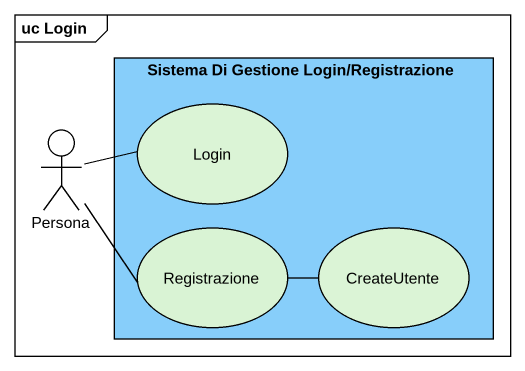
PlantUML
@startuml
mainframe uc Login
rectangle "Sistema Di Gestione Login/Registrazione" as Sistema_Di_Gestione_Login #87CEFA {
  usecase Login #DBF4D6
  usecase Registrazione #D9F3D4
  usecase CreateUtente #DBF4D6
}
actor Persona
Persona -right- Login
Persona -right- Registrazione
Registrazione -right- CreateUtente
@enduml
